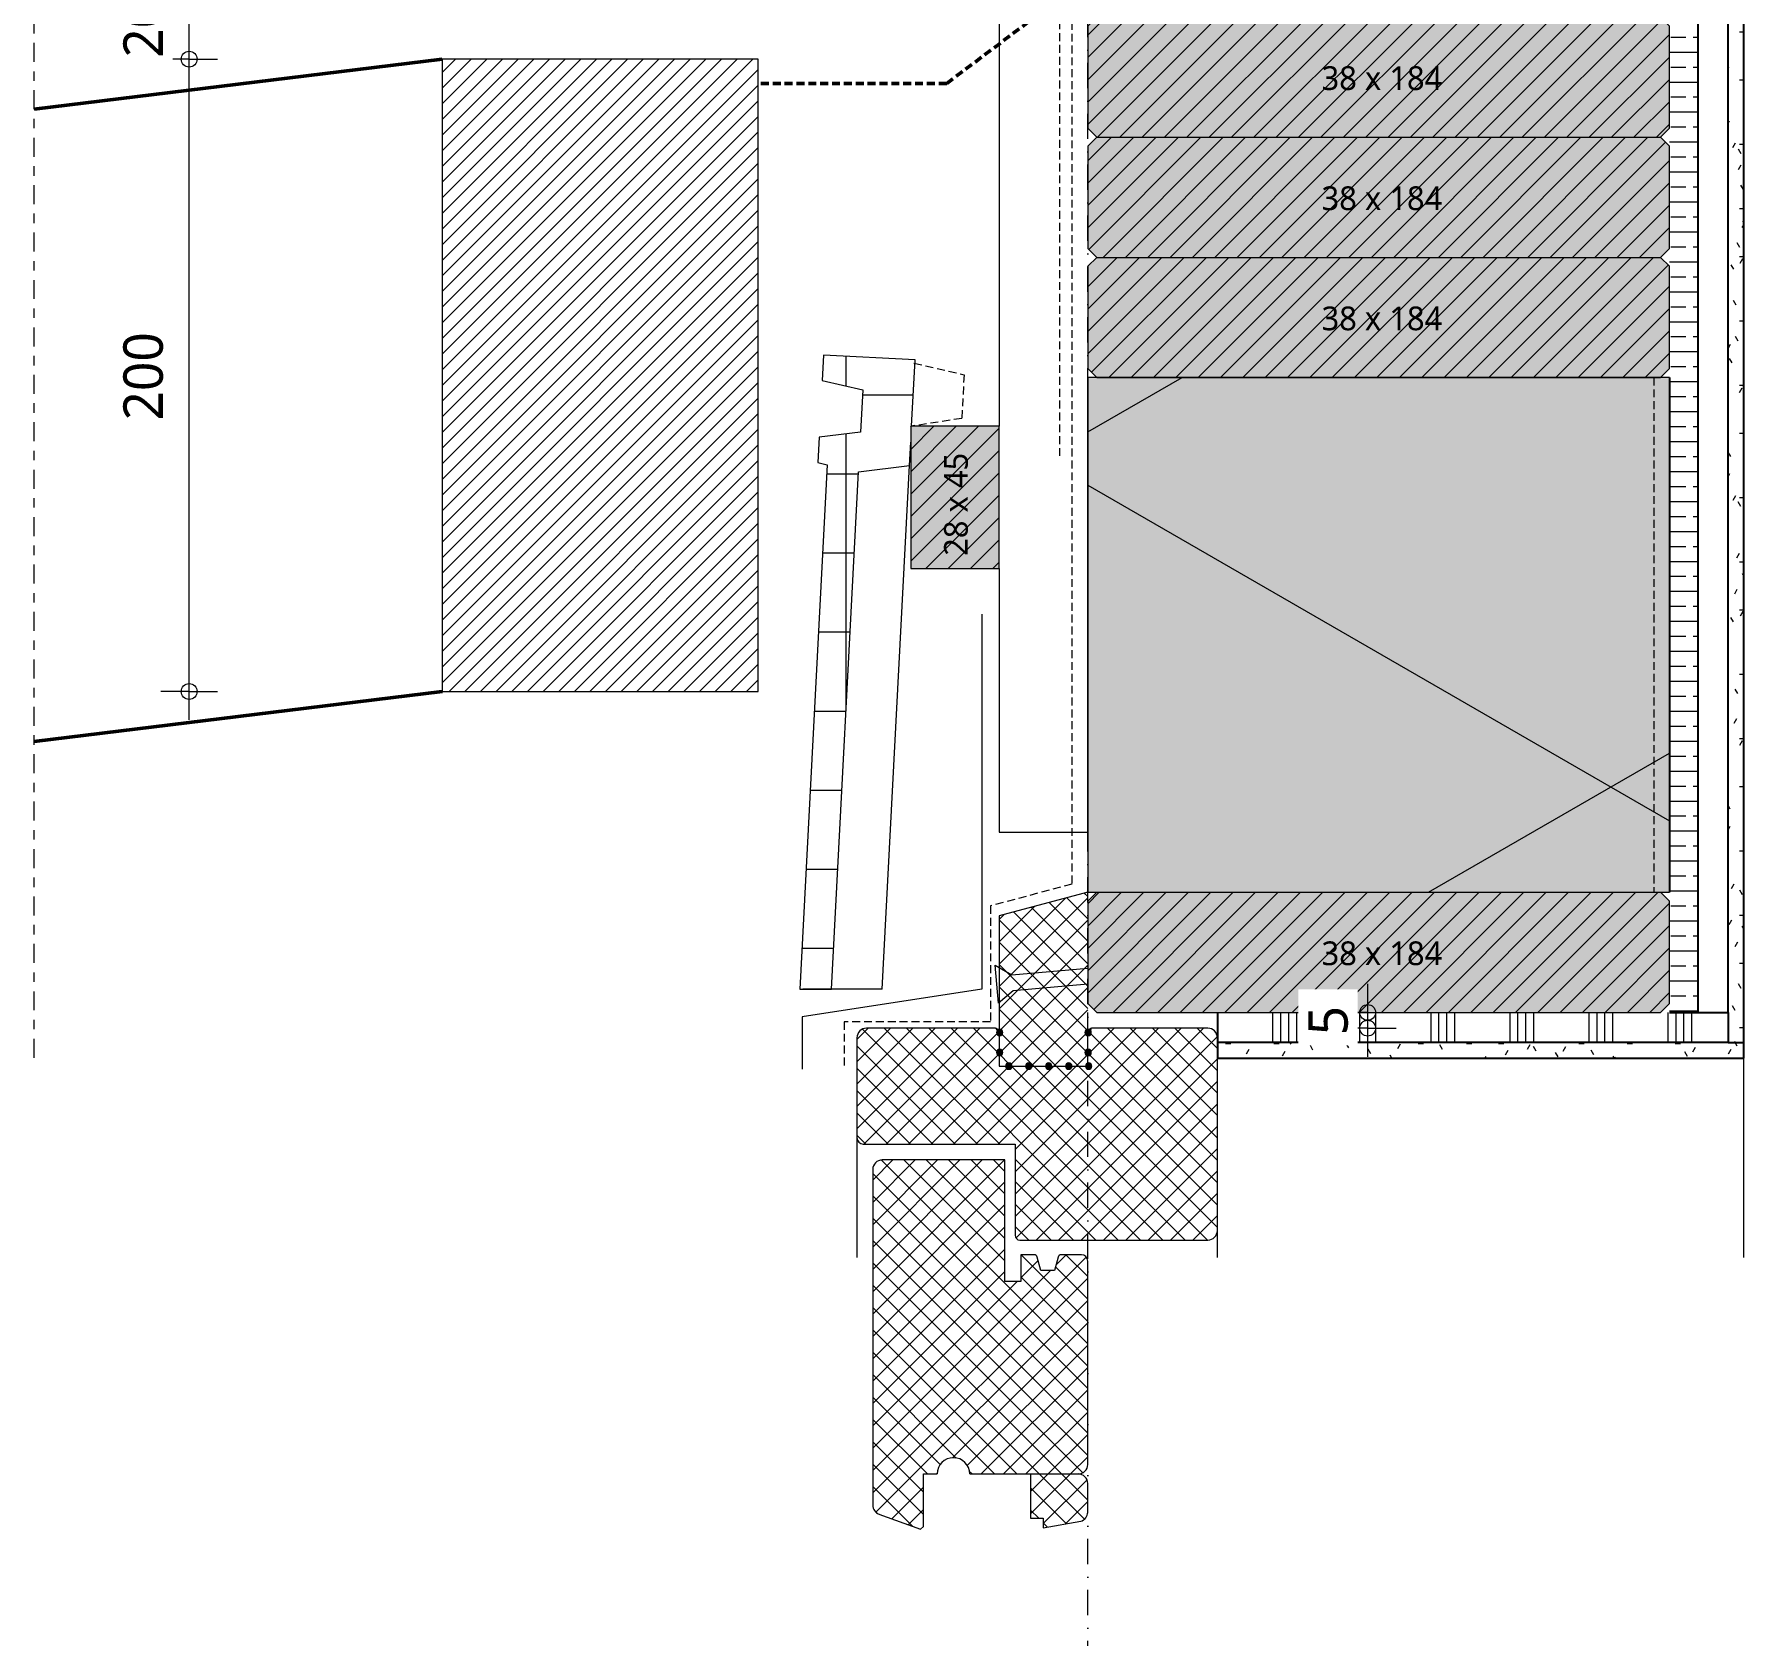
# Model space of a CAD drawing. Header units: millimetres. Extents: x 2927 to 18500, y -7154 to 6447.
# Drawn here: x 7243 to 7784, y -1467 to -961 of the extents above; entities that cross this region are included whole.
import ezdxf

# ---------------------------------------------------------------- set-up
doc = ezdxf.new("R2010")
doc.units = ezdxf.units.MM
for name, pattern in [('MV_center', [15, 6, -3, 3, -3]), ('MV_hidden', [3.75, 2.5, -1.25]), ('MV_stramien', [16, 8, -4, 0, -4])]:
    doc.linetypes.add(name, pattern=pattern)
for name, color, linetype, lineweight in [('A-ANNO-DIMS', 211, 'Continuous', 13), ('A-ANNO-DIMS-5', 211, 'Continuous', 13), ('A-ANNO-NOTE', 131, 'Continuous', 18), ('A-DETL', 90, 'Continuous', 13), ('A-DETL-GENF', 92, 'Continuous', 18), ('A-DETL-MEDM', 33, 'Continuous', 18)]:
    doc.layers.add(name, color=color, linetype=linetype, lineweight=lineweight)
doc.styles.add('Segoe UI', font='segoeui.ttf', dxfattribs={"height": 7.5})
doc.styles.add('Segoe UI_3', font='segoeui.ttf', dxfattribs={"height": 12.5})
doc.dimstyles.new('2_5_mm', dxfattribs={"dimscale": 304.8, "dimtxt": 13.092049, "dimasz": 0.016404, "dimexe": 0.029528, "dimexo": 0.0625, "dimgap": 0.014764, "dimtad": 1, "dimdec": 0, "dimzin": 0, "dimdsep": 46, "dimtxsty": 'Segoe UI_3', "dimblk1": 'DOTBLANK', "dimblk2": 'DOTBLANK', "dimsah": 1, "dimcen": 0.09, "dimdle": 0.029528, "dimazin": 0, "dimtfac": 1, "dimtdec": 4, "dimtix": 1, "dimtmove": 0, "dimatfit": 3, "dimfxl": 0.029528, "dimfxlon": 1, "dimtvp": 1, "dimtfill": 1, "dimtolj": 1, "dimtzin": 0, "dimarcsym": 2})
doc.dimstyles.new('2_5_mm_zonder_komma', dxfattribs={"dimscale": 304.8, "dimtxt": 13.092049, "dimasz": 0.016404, "dimexe": 0.029528, "dimexo": 0.0625, "dimgap": 0.008202, "dimtad": 1, "dimdec": 0, "dimdsep": 46, "dimtxsty": 'Segoe UI_3', "dimblk1": 'DOTBLANK', "dimblk2": 'DOTBLANK', "dimsah": 1, "dimcen": 0.09, "dimdle": 0.029528, "dimazin": 0, "dimtfac": 1, "dimtdec": 4, "dimtix": 1, "dimtmove": 0, "dimatfit": 3, "dimfxl": 0.029528, "dimfxlon": 1, "dimtvp": 1, "dimtfill": 1, "dimtolj": 1, "dimtzin": 0, "dimarcsym": 2})
pattern_1 = [(45, (0, 0), (-3.535534, 3.535534), []), (135, (0, 0), (-3.535534, -3.535534), [])]
pattern_2 = [(0, (0, 0), (20.32, 5.08), [1.676, -13.564, 1.676, -13.564, -81.28]), (0, (0, 0), (20.32, 5.08), [-30.48, 1.676, -28.804, 1.676, -13.564, -35.56]), (0, (0, 0), (20.32, 5.08), [-76.2, 1.676, -8.484, 1.676, -23.724]), (120, (7.62, 2.54), (-14.559409, 15.0576362), [1.676, -13.564, 1.676, -13.564, -81.28]), (120, (7.62, 2.54), (-14.559409, 15.0576362), [-30.48, 1.676, -28.804, 1.676, -13.564, -35.56]), (120, (7.62, 2.54), (-14.559409, 15.0576362), [-76.2, 1.676, -8.484, 1.676, -23.724]), (240, (10.16, 12.7), (-5.760591, -20.1376362), [1.676, -13.564, 1.676, -13.564, -81.28]), (240, (10.16, 12.7), (-5.760591, -20.1376362), [-30.48, 1.676, -28.804, 1.676, -13.564, -35.56]), (240, (10.16, 12.7), (-5.760591, -20.1376362), [-76.2, 1.676, -8.484, 1.676, -23.724])]

# ---------------------------------------------------------------- blocks, each defined once
blk = doc.blocks.new('28 schroef - 5_0x80-V136-Details Domera')
at = {"layer": 'A-DETL-GENF', "lineweight": 13}
for p, q in [((0, -6), (0, 6)), ((0, 6), (5, 2.5)), ((5, 2.5), (29.1, 2.5)), ((5, -2.5), (0, -6)), ((28.66, -2.5), (5, -2.5))]:
    blk.add_line(p, q, dxfattribs=at)
blk = doc.blocks.new('42 isolatie - Type 1-3769607-Details Domera')
at = {"layer": 'A-DETL-GENF'}
blk.add_hatch(color=256, dxfattribs=at).paths.add_polyline_path([(163.1, 181.97), (163.1, 184.8), (0.28, 184.8), (0.28, 0.8), (163.1, 0.8), (163.1, 104.82)])
at = {"layer": 'A-DETL-GENF', "lineweight": 13}
h = blk.add_hatch(dxfattribs=at)
h.set_pattern_fill('FP_24', color=256, style=0, pattern_type=2)
h.set_pattern_definition([(60, (-2126.39, 181.76), (-155.885, 90), []), (120, (-2126.39, 181.76), (-155.885, -90), [])])
h.paths.add_polyline_path([(163.1, 181.97), (163.1, 184.8), (0.28, 184.8), (0.28, 0.8), (163.1, 0.8), (163.1, 104.82)])
at = {"layer": 'A-DETL-GENF'}
for p, q in [((163.1, 184.8), (0.28, 184.8)), ((0.28, 184.8), (0.28, 181.97)), ((163.1, 181.97), (163.1, 184.8)), ((0.28, 181.97), (0.28, 3.63)), ((163.1, 3.63), (163.1, 181.97)), ((0.28, 3.63), (0.28, 0.8)), ((0.28, 0.8), (144.1, 0.8)), ((144.1, 0.8), (163.1, 0.8)), ((144.1, 0.8), (163.1, 0.8)), ((163.1, 0.8), (163.1, 3.63))]:
    blk.add_line(p, q, dxfattribs=at)
blk = doc.blocks.new('00 hout_rechthoekig_sls - SLS 38x184-V145-Details Domera')
at = {"layer": 'A-DETL-GENF'}
blk.add_hatch(color=256, dxfattribs=at).paths.add_polyline_path([(2.83, -38), (181.17, -38), (184, -35.17), (184, -2.83), (181.17, 0), (2.83, 0), (0, -2.83), (0, -35.17)])
at = {"layer": 'A-DETL-MEDM', "lineweight": 13}
h = blk.add_hatch(dxfattribs=at)
h.set_pattern_fill('FP_190', color=256, style=0, pattern_type=2)
h.set_pattern_definition([(45, (-7576.438, 993.487), (-3.535534, 3.535534), [])])
h.paths.add_polyline_path([(2.83, -38), (181.17, -38), (184, -35.17), (184, -2.83), (181.17, 0), (2.83, 0), (0, -2.83), (0, -35.17)])
at = {"layer": 'A-DETL-MEDM'}
for p, q in [((0, -2.83), (2.83, 0)), ((2.83, 0), (0, -2.83)), ((181.17, 0), (184, -2.83)), ((0, -2.83), (0, -35.17)), ((181.17, 0), (184, -2.83)), ((184, -35.17), (184, -2.83)), ((2.83, -38), (0, -35.17)), ((0, -35.17), (2.83, -38)), ((184, -35.17), (181.17, -38)), ((181.17, -38), (184, -35.17))]:
    blk.add_line(p, q, dxfattribs=at)
blk = doc.blocks.new('00 hout_rechthoekig_sls - SLS 38x184-V146-Details Domera')
at = {"layer": 'A-DETL-GENF'}
blk.add_hatch(color=256, dxfattribs=at).paths.add_polyline_path([(104.02, -38), (181.17, -38), (184, -35.17), (184, -2.83), (181.17, 0), (2.83, 0), (0, -2.83), (0, -35.17), (2.83, -38)])
at = {"layer": 'A-DETL-MEDM', "lineweight": 13}
h = blk.add_hatch(dxfattribs=at)
h.set_pattern_fill('FP_191', color=256, style=0, pattern_type=2)
h.set_pattern_definition([(45, (-7576.438, 1031.487), (-3.535534, 3.535534), [])])
h.paths.add_polyline_path([(104.02, -38), (181.17, -38), (184, -35.17), (184, -2.83), (181.17, 0), (2.83, 0), (0, -2.83), (0, -35.17), (2.83, -38)])
at = {"layer": 'A-DETL-MEDM'}
for p, q in [((0, -2.83), (2.83, 0)), ((2.83, 0), (0, -2.83)), ((2.83, 0), (181.17, 0)), ((181.17, 0), (184, -2.83)), ((0, -2.83), (0, -35.17)), ((181.17, 0), (184, -2.83)), ((184, -35.17), (184, -2.83)), ((2.83, -38), (0, -35.17)), ((0, -35.17), (2.83, -38)), ((184, -35.17), (181.17, -38)), ((181.17, -38), (184, -35.17)), ((2.83, -38), (181.17, -38))]:
    blk.add_line(p, q, dxfattribs=at)
blk = doc.blocks.new('00 hout_rechthoekig_sls - SLS 38x184-V147-Details Domera')
at = {"layer": 'A-DETL-GENF'}
blk.add_hatch(color=256, dxfattribs=at).paths.add_polyline_path([(104.02, -38), (181.17, -38), (184, -35.17), (184, -2.83), (181.17, 0), (2.83, 0), (0, -2.83), (0, -35.17), (2.83, -38)])
at = {"layer": 'A-DETL-MEDM', "lineweight": 13}
h = blk.add_hatch(dxfattribs=at)
h.set_pattern_fill('FP_192', color=256, style=0, pattern_type=2)
h.set_pattern_definition([(45, (-7576.438, 955.487), (-3.535534, 3.535534), [])])
h.paths.add_polyline_path([(104.02, -38), (181.17, -38), (184, -35.17), (184, -2.83), (181.17, 0), (2.83, 0), (0, -2.83), (0, -35.17), (2.83, -38)])
at = {"layer": 'A-DETL-MEDM'}
for p, q in [((0, -2.83), (2.83, 0)), ((2.83, 0), (0, -2.83)), ((2.83, 0), (181.17, 0)), ((181.17, 0), (184, -2.83)), ((0, -2.83), (0, -35.17)), ((181.17, 0), (184, -2.83)), ((184, -35.17), (184, -2.83)), ((2.83, -38), (0, -35.17)), ((0, -35.17), (2.83, -38)), ((184, -35.17), (181.17, -38)), ((181.17, -38), (184, -35.17)), ((2.83, -38), (181.17, -38))]:
    blk.add_line(p, q, dxfattribs=at)
blk = doc.blocks.new('00 hout_rechthoekig_sls - SLS 38x184-V148-Details Domera')
at = {"layer": 'A-DETL-GENF'}
blk.add_hatch(color=256, dxfattribs=at).paths.add_polyline_path([(104.02, -38), (181.17, -38), (184, -35.17), (184, -2.83), (181.17, 0), (2.83, 0), (0, -2.83), (0, -35.17), (2.83, -38), (35.19, -38)])
at = {"layer": 'A-DETL-MEDM', "lineweight": 13}
h = blk.add_hatch(dxfattribs=at)
h.set_pattern_fill('FP_193', color=256, style=0, pattern_type=2)
h.set_pattern_definition([(45, (-7576.438, 1232.306), (-3.535534, 3.535534), [])])
h.paths.add_polyline_path([(104.02, -38), (181.17, -38), (184, -35.17), (184, -2.83), (181.17, 0), (2.83, 0), (0, -2.83), (0, -35.17), (2.83, -38), (35.19, -38)])
at = {"layer": 'A-DETL-MEDM'}
for p, q in [((0, -2.83), (2.83, 0)), ((2.83, 0), (0, -2.83)), ((2.83, 0), (181.17, 0)), ((181.17, 0), (184, -2.83)), ((0, -2.83), (0, -35.17)), ((181.17, 0), (184, -2.83)), ((184, -35.17), (184, -2.83)), ((2.83, -38), (0, -35.17)), ((0, -35.17), (2.83, -38)), ((184, -35.17), (181.17, -38)), ((181.17, -38), (184, -35.17)), ((2.83, -38), (181.17, -38))]:
    blk.add_line(p, q, dxfattribs=at)
blk = doc.blocks.new('00 hout_rechthoekig_sls - Vuren Gewolmaniseerd 28x45-V199-Details Domera')
at = {"layer": 'A-DETL-GENF', "lineweight": 13}
blk.add_hatch(color=256, dxfattribs=at).paths.add_polyline_path([(45, 28), (0, 28), (0, 0), (45, 0)])
at = {"layer": 'A-DETL-MEDM', "lineweight": 13}
h = blk.add_hatch(dxfattribs=at)
h.set_pattern_fill('FP_245', color=256, style=0, pattern_type=2)
h.set_pattern_definition([(135, (-1084.914, -7520.438), (-3.535534, -3.535534), [])])
h.paths.add_polyline_path([(45, 28), (0, 28), (0, 0), (45, 0)])
at = {"layer": 'A-DETL-MEDM'}
for p, q in [((45, 28), (0, 28)), ((0, 28), (0, 0)), ((45, 28), (0, 28)), ((45, 0), (45, 28)), ((45, 0), (45, 28)), ((45, 0), (45, 28)), ((0, 0), (45, 0))]:
    blk.add_line(p, q, dxfattribs=at)
blk = doc.blocks.new('NLRS_00_DI_maskeer - Type 1-4234606-Details Domera')
at = {"layer": 'A-DETL-GENF', "linetype": 'MV_center'}
blk.add_line((300, 0), (-100, 0), dxfattribs=at)
blk = doc.blocks.new('DIMBLOCK226-Details Domera')
at = {"layer": 'A-ANNO-DIMS-5'}
for p, q in [((7664.97, -1261.31), (7664.97, -1284.31)), ((7664.97, -1270.31), (7655.97, -1270.31)), ((7664.97, -1270.31), (7673.97, -1270.31)), ((7664.97, -1275.31), (7655.97, -1275.31)), ((7664.97, -1275.31), (7673.97, -1275.31))]:
    blk.add_line(p, q, dxfattribs=at)
for centre in [(7664.97, -1270.31), (7664.97, -1275.31)]:
    blk.add_circle(centre, 2.5, dxfattribs=at)
at = {"layer": 'A-ANNO-DIMS-5', "color": 0, "insert": (7646.16, -1277.57), "char_height": 12.5, "width": 11.4258, "attachment_point": 1, "rotation": 90, "line_spacing_factor": 1.142579, "style": 'Segoe UI_3', "bg_fill": 3, "box_fill_scale": 1.25, "bg_fill_color": 9, "bg_fill_true_color": 13158600, "bg_fill_transparency": 0}
blk.add_mtext('5', dxfattribs=at)
blk = doc.blocks.new('_DotBlank')
at = {"color": 0, "linetype": 'ByBlock', "lineweight": -2}
blk.add_line((-0.5, 0), (-1, 0), dxfattribs=at)
blk.add_circle((0, 0), 0.5, dxfattribs=at)
blk = doc.blocks.new('DIMBLOCK256-Details Domera')
at = {"layer": 'A-ANNO-DIMS-5'}
for p, q in [((7292.22, -968.81), (7283.22, -968.81)), ((7292.22, -1177.81), (7292.22, -968.81)), ((7292.22, -968.81), (7301.22, -968.81)), ((7292.22, -1168.81), (7283.22, -1168.81)), ((7292.22, -1168.81), (7301.22, -1168.81))]:
    blk.add_line(p, q, dxfattribs=at)
for centre in [(7292.22, -968.81), (7292.22, -1168.81)]:
    blk.add_circle(centre, 2.5, dxfattribs=at)
at = {"layer": 'A-ANNO-DIMS-5', "color": 0, "insert": (7271.41, -1083.09), "char_height": 12.5, "width": 34.2774, "attachment_point": 1, "rotation": 90, "line_spacing_factor": 1.142579, "style": 'Segoe UI_3', "bg_fill": 3, "box_fill_scale": 1.25, "bg_fill_color": 9, "bg_fill_true_color": 13158600, "bg_fill_transparency": 0}
blk.add_mtext('200', dxfattribs=at)
blk = doc.blocks.new('DIMBLOCK257-Details Domera')
at = {"layer": 'A-ANNO-DIMS-5'}
for p, q in [((7292.22, -968.81), (7292.22, -939.81)), ((7292.22, -948.81), (7283.22, -948.81)), ((7292.22, -948.81), (7301.22, -948.81)), ((7292.22, -968.81), (7283.22, -968.81)), ((7292.22, -968.81), (7301.22, -968.81))]:
    blk.add_line(p, q, dxfattribs=at)
for centre in [(7292.22, -948.81), (7292.22, -968.81)]:
    blk.add_circle(centre, 2.5, dxfattribs=at)
at = {"layer": 'A-ANNO-DIMS-5', "color": 0, "insert": (7271.41, -968.33), "char_height": 12.5, "width": 22.8516, "attachment_point": 1, "rotation": 90, "line_spacing_factor": 1.142579, "style": 'Segoe UI_3', "bg_fill": 3, "box_fill_scale": 1.25, "bg_fill_color": 9, "bg_fill_true_color": 13158600, "bg_fill_transparency": 0}
blk.add_mtext('20', dxfattribs=at)

msp = doc.modelspace()

# ---------------------------------------------------------------- hatches: boundary and pattern name
at = {"layer": 'A-DETL-GENF', "lineweight": 13}
h = msp.add_hatch(dxfattribs=at)
h.set_pattern_fill('FP_4', color=250, style=0, pattern_type=2)
h.set_pattern_definition([(0, (0, 0), (0, 9.476), []), (0, (0, 4.738), (0, 9.476), [4.738, -2.369])])
h.paths.add_polyline_path([(7769.44, -1270.31), (7769.44, -810.52), (7760.44, -810.52), (7760.44, -1270.31)])
h = msp.add_hatch(dxfattribs=at)
h.set_pattern_fill('FP_5', color=253, style=0, pattern_type=2)
h.set_pattern_definition(pattern_2)
h.paths.add_polyline_path([(7783.94, -1279.81), (7783.94, -810.39), (7781.87, -811.95), (7778.94, -808.05), (7778.94, -1279.81)])
h = msp.add_hatch(dxfattribs=at)
h.set_pattern_fill('FP_59', color=250, style=0, pattern_type=2)
h.set_pattern_definition([(45, (0, 0), (-2.4748737, 2.4748737), [])])
h.paths.add_polyline_path([(7472.24, -1168.81), (7472.24, -968.81), (7372.24, -968.81), (7372.24, -1168.81), (7405.15, -1168.81)])
h = msp.add_hatch(dxfattribs=at)
h.set_pattern_fill('FP_2', color=253, style=0, pattern_type=2)
h.set_pattern_definition([(0, (0, 0), (0, 25), []), (90, (0, 0), (-25, 1e-15), [])])
h.paths.add_polyline_path([(7485.34, -1262.91), (7495.35, -1262.91), (7503.92, -1099.35), (7520.05, -1097.37), (7520.44, -1089.91), (7520.44, -1084.91), (7520.7, -1084.91), (7521.8, -1063.95), (7492.84, -1062.43), (7492.42, -1070.42), (7505.28, -1073.39), (7504.58, -1086.79), (7491.48, -1088.4), (7491.06, -1096.39), (7494.03, -1097.07), (7485.6, -1257.89)])
h = msp.add_hatch(dxfattribs=at)
h.set_pattern_fill('FP_12', color=250, style=0, pattern_type=2)
h.set_pattern_definition(pattern_1)
h.paths.add_polyline_path([(7550.46, -1287.31), (7550.49, -1287.05), (7550.59, -1286.81), (7550.75, -1286.6), (7550.96, -1286.44), (7551.2, -1286.34), (7551.46, -1286.31), (7551.72, -1286.34), (7551.96, -1286.44), (7552.17, -1286.6), (7552.33, -1286.81), (7552.43, -1287.05), (7552.46, -1287.31), (7556.78, -1287.31), (7556.82, -1287.05), (7556.92, -1286.81), (7557.08, -1286.6), (7557.28, -1286.44), (7557.52, -1286.34), (7557.78, -1286.31), (7558.04, -1286.34), (7558.28, -1286.44), (7558.49, -1286.6), (7558.65, -1286.81), (7558.75, -1287.05), (7558.78, -1287.31), (7563.1, -1287.31), (7563.14, -1287.05), (7563.24, -1286.81), (7563.4, -1286.6), (7563.6, -1286.44), (7563.85, -1286.34), (7564.1, -1286.31), (7564.36, -1286.34), (7564.6, -1286.44), (7564.81, -1286.6), (7564.97, -1286.81), (7565.07, -1287.05), (7565.1, -1287.31), (7569.43, -1287.31), (7569.46, -1287.05), (7569.56, -1286.81), (7569.72, -1286.6), (7569.93, -1286.44), (7570.17, -1286.34), (7570.43, -1286.31), (7570.69, -1286.34), (7570.93, -1286.44), (7571.13, -1286.6), (7571.29, -1286.81), (7571.39, -1287.05), (7571.43, -1287.31), (7575.75, -1287.31), (7575.86, -1286.87), (7575.88, -1286.81), (7576.04, -1286.6), (7576.44, -1286.34), (7576.44, -1283.98), (7576.3, -1283.96), (7576.06, -1283.86), (7575.86, -1283.7), (7575.7, -1283.49), (7575.6, -1283.25), (7575.56, -1282.99), (7575.6, -1282.73), (7575.7, -1282.49), (7575.86, -1282.28), (7576.06, -1282.13), (7576.44, -1281.99), (7576.44, -1277.65), (7576.3, -1277.64), (7576.06, -1277.54), (7575.86, -1277.38), (7575.7, -1277.17), (7575.6, -1276.93), (7575.56, -1276.67), (7575.6, -1276.41), (7575.7, -1276.17), (7575.86, -1275.96), (7576.06, -1275.8), (7576.44, -1275.67), (7576.44, -1232.31), (7548.44, -1239.81), (7548.44, -1275.69), (7548.56, -1275.67), (7548.82, -1275.7), (7549.06, -1275.8), (7549.27, -1275.96), (7549.43, -1276.17), (7549.53, -1276.41), (7549.56, -1276.67), (7549.53, -1276.93), (7549.43, -1277.17), (7549.27, -1277.38), (7549.06, -1277.54), (7548.82, -1277.64), (7548.44, -1277.67), (7548.44, -1282.01), (7548.56, -1281.99), (7548.82, -1282.03), (7549.06, -1282.13), (7549.27, -1282.28), (7549.43, -1282.49), (7549.53, -1282.73), (7549.56, -1282.99), (7549.53, -1283.25), (7549.43, -1283.49), (7549.27, -1283.7), (7549.06, -1283.86), (7548.82, -1283.96), (7548.44, -1283.99), (7548.44, -1287.31)])
h = msp.add_hatch(dxfattribs=at)
h.set_pattern_fill('FP_6', color=253, style=0, pattern_type=2)
h.set_pattern_definition([(90, (10, 0), (-25, 1e-15), []), (90, (12.5, 0), (-25, 1e-15), []), (90, (15, 0), (-25, 1e-15), []), (90, (17.5, 0), (-25, 1e-15), [])])
h.paths.add_polyline_path([(7680.46, -1279.81), (7778.94, -1279.81), (7778.94, -1270.31), (7617.44, -1270.31), (7617.44, -1279.81)])
h = msp.add_hatch(dxfattribs=at)
h.set_pattern_fill('FP_12', color=250, style=0, pattern_type=2)
h.set_pattern_definition(pattern_1)
h.paths.add_polyline_path([(7554.94, -1342.31), (7614.44, -1342.31), (7615.21, -1342.2), (7615.94, -1341.9), (7616.56, -1341.43), (7617.04, -1340.81), (7617.34, -1340.08), (7617.44, -1339.31), (7617.44, -1278.31), (7617.34, -1277.53), (7617.04, -1276.81), (7616.56, -1276.18), (7615.94, -1275.71), (7615.21, -1275.41), (7614.44, -1275.31), (7577.55, -1275.36), (7577.19, -1275.51), (7576.9, -1275.74), (7577.22, -1275.92), (7577.27, -1275.97), (7577.43, -1276.17), (7577.53, -1276.41), (7577.56, -1276.67), (7577.53, -1276.93), (7577.43, -1277.17), (7577.22, -1277.42), (7577.06, -1277.54), (7576.82, -1277.64), (7576.44, -1277.67), (7576.44, -1282.01), (7576.56, -1281.99), (7576.82, -1282.03), (7577.22, -1282.24), (7577.27, -1282.28), (7577.43, -1282.49), (7577.53, -1282.73), (7577.56, -1282.99), (7577.53, -1283.25), (7577.43, -1283.49), (7577.22, -1283.74), (7576.86, -1283.94), (7576.82, -1283.96), (7576.44, -1283.99), (7576.49, -1286.34), (7576.82, -1286.32), (7577.01, -1286.34), (7577.27, -1286.46), (7577.46, -1286.6), (7577.66, -1286.92), (7577.71, -1287.05), (7577.75, -1287.31), (7577.71, -1287.56), (7577.61, -1287.81), (7577.46, -1288.01), (7577.08, -1288.24), (7577.01, -1288.27), (7576.75, -1288.31), (7576.49, -1288.27), (7576.25, -1288.17), (7575.92, -1287.86), (7575.88, -1287.81), (7575.78, -1287.56), (7575.75, -1287.31), (7571.43, -1287.31), (7571.38, -1287.58), (7571.29, -1287.81), (7571.13, -1288.01), (7570.93, -1288.17), (7570.69, -1288.27), (7570.43, -1288.31), (7570.17, -1288.27), (7569.93, -1288.17), (7569.72, -1288.01), (7569.56, -1287.81), (7569.46, -1287.56), (7569.43, -1287.31), (7565.1, -1287.31), (7565.06, -1287.58), (7564.97, -1287.81), (7564.81, -1288.01), (7564.6, -1288.17), (7564.36, -1288.27), (7564.1, -1288.31), (7563.85, -1288.27), (7563.6, -1288.17), (7563.4, -1288.01), (7563.24, -1287.81), (7563.14, -1287.56), (7563.1, -1287.31), (7558.78, -1287.31), (7558.74, -1287.58), (7558.65, -1287.81), (7558.49, -1288.01), (7558.28, -1288.17), (7558.04, -1288.27), (7557.78, -1288.31), (7557.52, -1288.27), (7557.28, -1288.17), (7557.08, -1288.01), (7556.92, -1287.81), (7556.82, -1287.56), (7556.78, -1287.31), (7552.46, -1287.31), (7552.42, -1287.58), (7552.33, -1287.81), (7552.17, -1288.01), (7551.96, -1288.17), (7551.72, -1288.27), (7551.46, -1288.31), (7551.2, -1288.27), (7550.96, -1288.17), (7550.75, -1288.01), (7550.59, -1287.81), (7550.49, -1287.56), (7550.46, -1287.31), (7548.44, -1287.31), (7548.44, -1283.98), (7548.3, -1283.96), (7548, -1283.81), (7547.86, -1283.7), (7547.7, -1283.49), (7547.6, -1283.25), (7547.56, -1282.99), (7547.6, -1282.73), (7547.82, -1282.34), (7547.86, -1282.28), (7548.06, -1282.13), (7548.44, -1281.99), (7548.44, -1277.65), (7548.3, -1277.64), (7548.06, -1277.54), (7547.86, -1277.38), (7547.7, -1277.17), (7547.6, -1276.93), (7547.56, -1276.67), (7547.6, -1276.41), (7547.83, -1275.99), (7547.95, -1275.89), (7548.05, -1275.81), (7547.86, -1275.64), (7547.69, -1275.51), (7547.33, -1275.36), (7546.94, -1275.31), (7506.44, -1275.31), (7505.66, -1275.41), (7504.94, -1275.71), (7504.32, -1276.18), (7503.84, -1276.81), (7503.54, -1277.53), (7503.44, -1278.31), (7503.44, -1309.97), (7503.51, -1310.49), (7503.71, -1310.97), (7504.02, -1311.39), (7504.44, -1311.7), (7504.92, -1311.9), (7505.44, -1311.97), (7553.44, -1311.97), (7553.49, -1341.19), (7553.64, -1341.56), (7553.88, -1341.87), (7554.19, -1342.1), (7554.55, -1342.25)])
at = {"layer": 'A-DETL-GENF'}
for points in [[(7548.56, -1277.67), (7548.82, -1277.64), (7549.06, -1277.54), (7549.27, -1277.38), (7549.43, -1277.17), (7549.53, -1276.93), (7549.56, -1276.67), (7549.53, -1276.41), (7549.43, -1276.17), (7549.27, -1275.96), (7549.06, -1275.8), (7548.82, -1275.7), (7548.56, -1275.67), (7548.3, -1275.7), (7548.06, -1275.8), (7547.86, -1275.96), (7547.7, -1276.17), (7547.6, -1276.41), (7547.56, -1276.67), (7547.6, -1276.93), (7547.7, -1277.17), (7547.86, -1277.38), (7548.06, -1277.54), (7548.3, -1277.64)], [(7576.56, -1277.67), (7576.82, -1277.64), (7577.22, -1277.42), (7577.27, -1277.38), (7577.43, -1277.17), (7577.53, -1276.93), (7577.56, -1276.67), (7577.53, -1276.41), (7577.43, -1276.17), (7577.22, -1275.92), (7577.06, -1275.8), (7576.82, -1275.7), (7576.56, -1275.67), (7576.3, -1275.7), (7576.06, -1275.8), (7575.86, -1275.96), (7575.7, -1276.17), (7575.6, -1276.41), (7575.56, -1276.67), (7575.6, -1276.93), (7575.7, -1277.17), (7575.86, -1277.38), (7576.06, -1277.54), (7576.3, -1277.64)], [(7548.56, -1283.99), (7548.82, -1283.96), (7549.06, -1283.86), (7549.27, -1283.7), (7549.43, -1283.49), (7549.53, -1283.25), (7549.56, -1282.99), (7549.53, -1282.73), (7549.43, -1282.49), (7549.27, -1282.28), (7549.06, -1282.13), (7548.82, -1282.03), (7548.56, -1281.99), (7548.3, -1282.03), (7548.06, -1282.13), (7547.86, -1282.28), (7547.7, -1282.49), (7547.6, -1282.73), (7547.56, -1282.99), (7547.6, -1283.25), (7547.7, -1283.49), (7547.86, -1283.7), (7548.06, -1283.86), (7548.3, -1283.96)], [(7551.46, -1288.31), (7551.72, -1288.27), (7551.96, -1288.17), (7552.17, -1288.01), (7552.33, -1287.81), (7552.43, -1287.56), (7552.46, -1287.31), (7552.43, -1287.05), (7552.33, -1286.81), (7552.17, -1286.6), (7551.96, -1286.44), (7551.72, -1286.34), (7551.46, -1286.31), (7551.2, -1286.34), (7550.96, -1286.44), (7550.75, -1286.6), (7550.59, -1286.81), (7550.49, -1287.05), (7550.46, -1287.31), (7550.5, -1287.58), (7550.59, -1287.81), (7550.75, -1288.01), (7550.96, -1288.17), (7551.2, -1288.27)], [(7557.78, -1288.31), (7558.04, -1288.27), (7558.28, -1288.17), (7558.49, -1288.01), (7558.65, -1287.81), (7558.75, -1287.56), (7558.78, -1287.31), (7558.75, -1287.05), (7558.65, -1286.81), (7558.49, -1286.6), (7558.28, -1286.44), (7558.04, -1286.34), (7557.78, -1286.31), (7557.52, -1286.34), (7557.28, -1286.44), (7557.08, -1286.6), (7556.92, -1286.81), (7556.82, -1287.05), (7556.78, -1287.31), (7556.82, -1287.58), (7556.92, -1287.81), (7557.08, -1288.01), (7557.28, -1288.17), (7557.52, -1288.27)], [(7564.1, -1288.31), (7564.36, -1288.27), (7564.6, -1288.17), (7564.81, -1288.01), (7564.97, -1287.81), (7565.07, -1287.56), (7565.1, -1287.31), (7565.07, -1287.05), (7564.97, -1286.81), (7564.81, -1286.6), (7564.6, -1286.44), (7564.36, -1286.34), (7564.1, -1286.31), (7563.85, -1286.34), (7563.6, -1286.44), (7563.4, -1286.6), (7563.24, -1286.81), (7563.14, -1287.05), (7563.1, -1287.31), (7563.15, -1287.58), (7563.24, -1287.81), (7563.4, -1288.01), (7563.6, -1288.17), (7563.85, -1288.27)], [(7570.43, -1288.31), (7570.69, -1288.27), (7570.93, -1288.17), (7571.13, -1288.01), (7571.29, -1287.81), (7571.39, -1287.56), (7571.43, -1287.31), (7571.39, -1287.05), (7571.29, -1286.81), (7571.13, -1286.6), (7570.93, -1286.44), (7570.69, -1286.34), (7570.43, -1286.31), (7570.17, -1286.34), (7569.93, -1286.44), (7569.72, -1286.6), (7569.56, -1286.81), (7569.46, -1287.05), (7569.43, -1287.31), (7569.47, -1287.58), (7569.56, -1287.81), (7569.72, -1288.01), (7569.93, -1288.17), (7570.17, -1288.27)], [(7576.56, -1283.99), (7576.82, -1283.96), (7577.22, -1283.74), (7577.27, -1283.7), (7577.43, -1283.49), (7577.53, -1283.25), (7577.56, -1282.99), (7577.53, -1282.73), (7577.43, -1282.49), (7577.22, -1282.24), (7577.06, -1282.13), (7576.82, -1282.03), (7576.56, -1281.99), (7576.3, -1282.03), (7576.06, -1282.13), (7575.86, -1282.28), (7575.7, -1282.49), (7575.6, -1282.73), (7575.56, -1282.99), (7575.6, -1283.25), (7575.7, -1283.49), (7575.86, -1283.7), (7576.06, -1283.86), (7576.3, -1283.96)], [(7576.75, -1288.31), (7577.01, -1288.27), (7577.25, -1288.17), (7577.46, -1288.01), (7577.61, -1287.81), (7577.71, -1287.56), (7577.75, -1287.31), (7577.71, -1287.05), (7577.61, -1286.81), (7577.46, -1286.6), (7577.22, -1286.43), (7577.01, -1286.34), (7576.75, -1286.31), (7576.49, -1286.34), (7576.25, -1286.44), (7576.04, -1286.6), (7575.88, -1286.81), (7575.78, -1287.05), (7575.75, -1287.31), (7575.79, -1287.58), (7575.88, -1287.81), (7576.04, -1288.01), (7576.25, -1288.17), (7576.49, -1288.27)]]:
    msp.add_hatch(color=7, dxfattribs=at).paths.add_polyline_path(points)
at = {"layer": 'A-DETL-GENF', "lineweight": 13}
h = msp.add_hatch(dxfattribs=at)
h.set_pattern_fill('FP_5', color=253, style=0, pattern_type=2)
h.set_pattern_definition(pattern_2)
h.paths.add_polyline_path([(7617.44, -1284.81), (7783.94, -1284.81), (7783.94, -1279.81), (7617.44, -1279.81)])
h = msp.add_hatch(dxfattribs=at)
h.set_pattern_fill('FP_12', color=250, style=0, pattern_type=2)
h.set_pattern_definition(pattern_1)
h.paths.add_polyline_path([(7523.56, -1433.77), (7524.44, -1432.89), (7524.44, -1416.31), (7528.79, -1416.31), (7528.97, -1414.97), (7529.48, -1413.73), (7530.3, -1412.67), (7531.36, -1411.85), (7532.61, -1411.33), (7533.94, -1411.16), (7535.27, -1411.33), (7536.51, -1411.85), (7537.58, -1412.67), (7538.4, -1413.73), (7538.91, -1414.97), (7539.09, -1416.31), (7573.44, -1416.31), (7574.21, -1416.2), (7574.94, -1415.9), (7575.56, -1415.43), (7576.04, -1414.81), (7576.34, -1414.08), (7576.44, -1413.31), (7576.44, -1348.97), (7576.37, -1348.45), (7576.17, -1347.97), (7575.85, -1347.56), (7575.44, -1347.24), (7574.96, -1347.04), (7574.44, -1346.97), (7567.75, -1347.01), (7567.5, -1347.11), (7567.3, -1347.26), (7567.14, -1347.47), (7567.04, -1347.71), (7565.9, -1351.97), (7561.58, -1351.97), (7560.34, -1347.47), (7560.18, -1347.26), (7559.97, -1347.11), (7559.73, -1347.01), (7559.47, -1346.97), (7555.24, -1346.97), (7555.24, -1355.47), (7550.24, -1355.47), (7550.24, -1316.97), (7511.44, -1316.97), (7510.66, -1317.07), (7509.94, -1317.37), (7509.32, -1317.85), (7508.84, -1318.47), (7508.54, -1319.19), (7508.44, -1319.97), (7508.44, -1426.17), (7508.53, -1426.89), (7508.79, -1427.58), (7509.21, -1428.18), (7509.76, -1428.66), (7510.41, -1428.99)])
h = msp.add_hatch(dxfattribs=at)
h.set_pattern_fill('FP_12', color=250, style=0, pattern_type=2)
h.set_pattern_definition(pattern_1)
h.paths.add_polyline_path([(7562.38, -1433.34), (7574.21, -1431.27), (7574.82, -1431.04), (7575.36, -1430.68), (7575.82, -1430.2), (7576.16, -1429.64), (7576.37, -1429.02), (7576.44, -1428.37), (7576.44, -1419.31), (7576.34, -1418.53), (7576.04, -1417.81), (7575.56, -1417.18), (7574.94, -1416.71), (7574.21, -1416.41), (7573.44, -1416.31), (7558.38, -1416.31), (7558.38, -1430.31), (7562.38, -1430.31)])

# ---------------------------------------------------------------- linework, layer by layer
at = {"layer": 'A-DETL', "linetype": 'MV_stramien', "lineweight": 18}
msp.add_line((7576.44, -2748.94), (7576.44, -308.94), dxfattribs=at)
at = {"layer": 'A-DETL', "linetype": 'MV_hidden', "lineweight": 18}
for p, q in [((7567.51, -630.55), (7567.51, -1095.55)), ((7571.44, -934.49), (7571.44, -1229.73)), ((7521.48, -1064.94), (7537.31, -1068.59)), ((7537.31, -1068.59), (7536.59, -1082.42)), ((7755.44, -1069.49), (7755.44, -1232.31)), ((7536.59, -1082.42), (7520.44, -1084.91)), ((7571.44, -1229.73), (7545.69, -1236.63)), ((7545.69, -1236.63), (7545.69, -1273.31)), ((7545.69, -1273.31), (7499.44, -1273.31)), ((7499.44, -1273.31), (7499.44, -1288.31))]:
    msp.add_line(p, q, dxfattribs=at)
at = {"layer": 'A-DETL', "lineweight": 25}
for p, q in [((7769.44, -809.49), (7769.44, -1270.31)), ((7778.94, -1270.31), (7778.94, -809.49)), ((7783.94, -1279.81), (7783.94, -810.39)), ((7760.44, -1069.49), (7760.44, -1232.31)), ((7617.44, -1270.31), (7617.44, -1279.81)), ((7760.44, -1270.31), (7769.44, -1270.31)), ((7769.44, -1270.31), (7778.94, -1270.31)), ((7778.94, -1270.31), (7778.94, -1279.81)), ((7617.44, -1279.81), (7617.44, -1284.81)), ((7778.94, -1279.81), (7617.44, -1279.81)), ((7778.94, -1279.81), (7783.94, -1279.81)), ((7783.94, -1284.81), (7783.94, -1279.81)), ((7617.44, -1284.81), (7783.94, -1284.81))]:
    msp.add_line(p, q, dxfattribs=at)
at = {"layer": 'A-DETL', "linetype": 'MV_hidden', "lineweight": 50}
for q in [(7663.59, -877.18), (7472.24, -976.48)]:
    msp.add_line((7531.82, -976.48), q, dxfattribs=at)
at = {"layer": 'A-DETL', "lineweight": 18}
for p, q in [((7548.44, -955.49), (7548.44, -1084.91)), ((7472.24, -968.81), (7372.24, -968.81)), ((7372.24, -968.81), (7372.24, -1168.81)), ((7472.24, -1168.81), (7472.24, -968.81)), ((7492.84, -1062.43), (7492.42, -1070.42)), ((7521.8, -1063.95), (7492.84, -1062.43)), ((7520.7, -1084.91), (7521.8, -1063.95)), ((7492.42, -1070.42), (7505.28, -1073.39)), ((7576.44, -1213.31), (7576.44, -1069.49)), ((7505.28, -1073.39), (7504.58, -1086.79)), ((7504.58, -1086.79), (7491.48, -1088.4)), ((7491.48, -1088.4), (7491.06, -1096.39)), ((7520.05, -1097.37), (7520.44, -1089.91)), ((7494.03, -1097.07), (7485.34, -1262.91)), ((7491.06, -1096.39), (7494.03, -1097.07)), ((7503.92, -1099.35), (7520.05, -1097.37)), ((7511.37, -1262.91), (7520.05, -1097.37)), ((7495.35, -1262.91), (7503.92, -1099.35)), ((7548.44, -1129.91), (7548.44, -1213.31)), ((7542.93, -1144.32), (7542.93, -1262.91)), ((7372.24, -1168.81), (7472.24, -1168.81)), ((7548.44, -1213.31), (7576.44, -1213.31)), ((7576.44, -1232.31), (7548.44, -1239.81)), ((7548.44, -1239.81), (7548.44, -1275.69)), ((7485.34, -1262.91), (7495.35, -1262.91)), ((7542.93, -1262.91), (7486.08, -1271.71)), ((7511.37, -1262.91), (7486.3, -1262.91)), ((7576.44, -1275.69), (7576.44, -1270.31)), ((7486.08, -1271.71), (7486.08, -1288.31)), ((7546.94, -1275.31), (7506.44, -1275.31)), ((7614.44, -1275.31), (7577.94, -1275.31)), ((7503.44, -1278.31), (7503.44, -1309.97)), ((7548.44, -1277.65), (7548.44, -1282.01)), ((7576.44, -1282.01), (7576.44, -1277.65)), ((7548.44, -1283.98), (7548.44, -1287.31)), ((7576.44, -1286.37), (7576.44, -1283.98)), ((7617.44, -1339.31), (7617.44, -1284.81)), ((7548.44, -1287.31), (7550.46, -1287.31)), ((7552.46, -1287.31), (7556.78, -1287.31)), ((7558.78, -1287.31), (7563.1, -1287.31)), ((7565.1, -1287.31), (7569.43, -1287.31)), ((7571.43, -1287.31), (7575.75, -1287.31)), ((7505.44, -1311.97), (7553.44, -1311.97)), ((7553.44, -1311.97), (7553.44, -1340.81)), ((7550.24, -1316.97), (7511.44, -1316.97)), ((7550.24, -1355.47), (7550.24, -1316.97)), ((7508.44, -1319.97), (7508.44, -1426.17)), ((7554.94, -1342.31), (7614.44, -1342.31)), ((7559.47, -1346.97), (7555.24, -1346.97)), ((7555.24, -1346.97), (7555.24, -1355.47)), ((7561.58, -1351.97), (7560.44, -1347.71)), ((7567.04, -1347.71), (7565.9, -1351.97)), ((7574.44, -1346.97), (7568, -1346.97)), ((7576.44, -1413.31), (7576.44, -1348.97)), ((7555.24, -1355.47), (7550.24, -1355.47)), ((7565.9, -1351.97), (7561.58, -1351.97)), ((7524.44, -1432.89), (7524.44, -1416.31)), ((7524.44, -1416.31), (7528.79, -1416.31)), ((7539.09, -1416.31), (7573.44, -1416.31)), ((7558.38, -1416.31), (7558.38, -1430.31)), ((7576.44, -1428.37), (7576.44, -1419.31)), ((7510.41, -1428.99), (7523.56, -1433.77)), ((7523.56, -1433.77), (7524.44, -1432.89)), ((7558.38, -1430.31), (7562.38, -1430.31)), ((7562.38, -1430.31), (7562.38, -1433.34)), ((7562.38, -1433.34), (7574.21, -1431.27))]:
    msp.add_line(p, q, dxfattribs=at)
at = {"layer": 'A-DETL', "lineweight": 50}
for p, q in [((7372.24, -968.81), (7243.21, -984.65)), ((7372.24, -1168.81), (7243.21, -1184.65))]:
    msp.add_line(p, q, dxfattribs=at)
at = {"layer": 'A-DETL'}
for p, q in [((7783.94, -1347.85), (7783.94, -1284.81)), ((7503.44, -1309.97), (7503.44, -1347.85)), ((7617.44, -1347.85), (7617.44, -1339.31))]:
    msp.add_line(p, q, dxfattribs=at)
at = {"layer": 'A-DETL', "lineweight": 18}
for centre, radius, start, end in [((7506.44, -1278.31), 3, 90, 180), ((7546.94, -1276.81), 1.5, 42.1629, 90), ((7548.56, -1276.67), 1, 90, 270), ((7548.56, -1276.67), 1, 270, 90), ((7576.56, -1276.67), 1, 90, 270), ((7576.56, -1276.67), 1, 270, 90), ((7577.94, -1276.81), 1.5, 90, 134.6737), ((7614.44, -1278.31), 3, 0, 90), ((7548.56, -1282.99), 1, 90, 270), ((7548.56, -1282.99), 1, 270, 90), ((7551.46, -1287.31), 1, 0, 180), ((7557.78, -1287.31), 1, 0, 180), ((7564.1, -1287.31), 1, 0, 180), ((7570.43, -1287.31), 1, 0, 180), ((7576.56, -1282.99), 1, 90, 270), ((7576.75, -1287.31), 1, 0, 180), ((7576.56, -1282.99), 1, 270, 90), ((7551.46, -1287.31), 1, 180, 360), ((7557.78, -1287.31), 1, 180, 360), ((7564.1, -1287.31), 1, 180, 360), ((7570.43, -1287.31), 1, 180, 360), ((7576.75, -1287.31), 1, 180, 360), ((7505.44, -1309.97), 2, 180, 270), ((7511.44, -1319.97), 3, 90, 180), ((7554.94, -1340.81), 1.5, 180, 270), ((7614.44, -1339.31), 3, 270, 0), ((7559.47, -1347.97), 1, 15.0064, 90), ((7568, -1347.97), 1, 90, 165), ((7574.44, -1348.97), 2, 360, 90), ((7533.94, -1416.31), 5.15, 360, 180), ((7573.44, -1413.31), 3, 270, 360), ((7573.44, -1419.31), 3, 0, 90), ((7511.44, -1426.17), 3, 180, 250), ((7573.44, -1428.37), 3, 284.8758, 0)]:
    msp.add_arc(centre, radius, start, end, dxfattribs=at)

# ---------------------------------------------------------------- block references
at = {"layer": 'A-DETL-GENF', "linetype": 'MV_center', "rotation": 270}
msp.add_blockref('NLRS_00_DI_maskeer - Type 1-4234606-Details Domera', (7243.21, -984.65), dxfattribs=at)
at = {"layer": 'A-DETL-GENF', "rotation": 270.0000000000001}
msp.add_blockref('42 isolatie - Type 1-3769607-Details Domera', (7575.64, -1069.21), dxfattribs=at)
at = {"layer": 'A-DETL-GENF', "lineweight": 13, "rotation": 5.000000000000063}
msp.add_blockref('28 schroef - 5_0x80-V136-Details Domera', (7547.66, -1261.38), dxfattribs=at)
at = {"layer": 'A-DETL-MEDM'}
for name, p in [('00 hout_rechthoekig_sls - SLS 38x184-V147-Details Domera', (7576.44, -955.49)), ('00 hout_rechthoekig_sls - SLS 38x184-V145-Details Domera', (7576.44, -993.49)), ('00 hout_rechthoekig_sls - SLS 38x184-V146-Details Domera', (7576.44, -1031.49)), ('00 hout_rechthoekig_sls - SLS 38x184-V148-Details Domera', (7576.44, -1232.31))]:
    msp.add_blockref(name, p, dxfattribs=at)
at = {"layer": 'A-DETL-MEDM', "lineweight": 13, "rotation": 269.9999999999966}
msp.add_blockref('00 hout_rechthoekig_sls - Vuren Gewolmaniseerd 28x45-V199-Details Domera', (7520.44, -1084.91), dxfattribs=at)

# ---------------------------------------------------------------- texts
at = {"layer": 'A-ANNO-NOTE', "lineweight": 13, "char_height": 7.5, "width": 47.2996, "attachment_point": 1, "style": 'Segoe UI'}
for insert in [(7650.38, -971.04), (7650.38, -1009.04), (7650.38, -1047.04), (7650.38, -1247.86)]:
    msp.add_mtext('38 x 184', dxfattribs=dict(at, insert=insert))
at = {"layer": 'A-ANNO-NOTE', "lineweight": 13, "insert": (7530.99, -1125.9), "char_height": 7.5, "width": 40.4852, "attachment_point": 1, "rotation": 90, "style": 'Segoe UI'}
msp.add_mtext('28 x 45', dxfattribs=at)

# ---------------------------------------------------------------- next in the draw order: dimensions: what is measured, and where the dimension line sits
at = {"layer": 'A-ANNO-DIMS'}
for base, p1, p2, dimstyle, override, picture, middle in [((7292.22, -968.81), (7301.22, -1168.81), (7301.22, -968.81), '2_5_mm', {"dimpost": '<>', "dimfxl": 200.000218}, 'DIMBLOCK256-Details Domera', (7281.25, -1068.81)), ((7664.97, -1275.31), (7673.97, -1270.31), (7655.97, -1275.31), '2_5_mm_zonder_komma', {"dimpost": '<>', "dimfxl": 18.681542}, 'DIMBLOCK226-Details Domera', (7656.11, -1272.81))]:
    dim = msp.add_linear_dim(base=base, p1=p1, p2=p2, angle=90, dimstyle=dimstyle, override=override, dxfattribs=at)
    dim.commit()
    dim.dimension.update_dxf_attribs({"geometry": picture, "text_midpoint": middle})

# ---------------------------------------------------------------- next in the draw order: dimensions: what is measured, and where the dimension line sits
dim = msp.add_linear_dim(base=(7292.22, -948.81), p1=(7301.22, -968.81), p2=(7301.22, -948.81), angle=90, dimstyle='2_5_mm', override={"dimpost": '<>', "dimfxl": 20}, dxfattribs=at)
dim.commit()
dim.dimension.update_dxf_attribs({"geometry": 'DIMBLOCK257-Details Domera', "text_midpoint": (7281.25, -958.81)})

doc.saveas('drawing.dxf')
